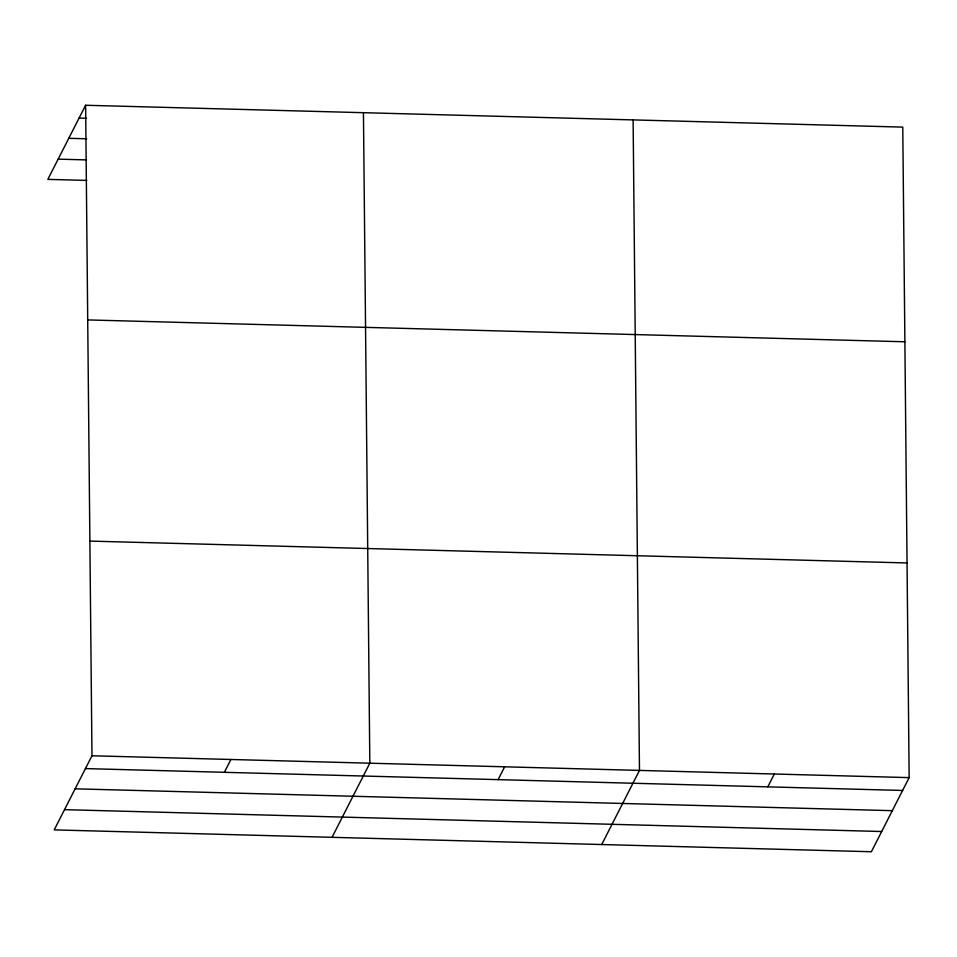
<?xml version="1.0" encoding="UTF-8"?>
<svg xmlns="http://www.w3.org/2000/svg" width="957" height="957" viewBox="0 0 957 957"><rect width="100%" height="100%" fill="white"/><g stroke="black" fill="none" stroke-linecap="round" stroke-linejoin="round"><path stroke-width="1.44" d="M85.616 105.258L91.98 755.767L54.226 829.886L871.384 851.742L909.15 777.622L902.774 127.114L85.616 105.258L47.85 179.378L86.692 180.406M224.369 772.311L230.9 759.487M332.055 837.315L369.821 763.196L363.445 112.687M498.118 779.632L504.65 766.808M601.726 844.529L639.479 770.409L633.115 119.9M767.777 786.845L774.321 774.022M79.072 118.082L86.549 118.285M68.772 138.31L86.692 138.789M58.15 159.149L86.537 159.903M87.721 319.925L904.879 341.781M89.886 541.1L907.045 562.955M91.98 755.767L909.15 777.622M85.448 768.591L902.618 790.458M75.148 788.819L892.307 810.675M64.526 809.658L881.696 831.513"/></g></svg>
